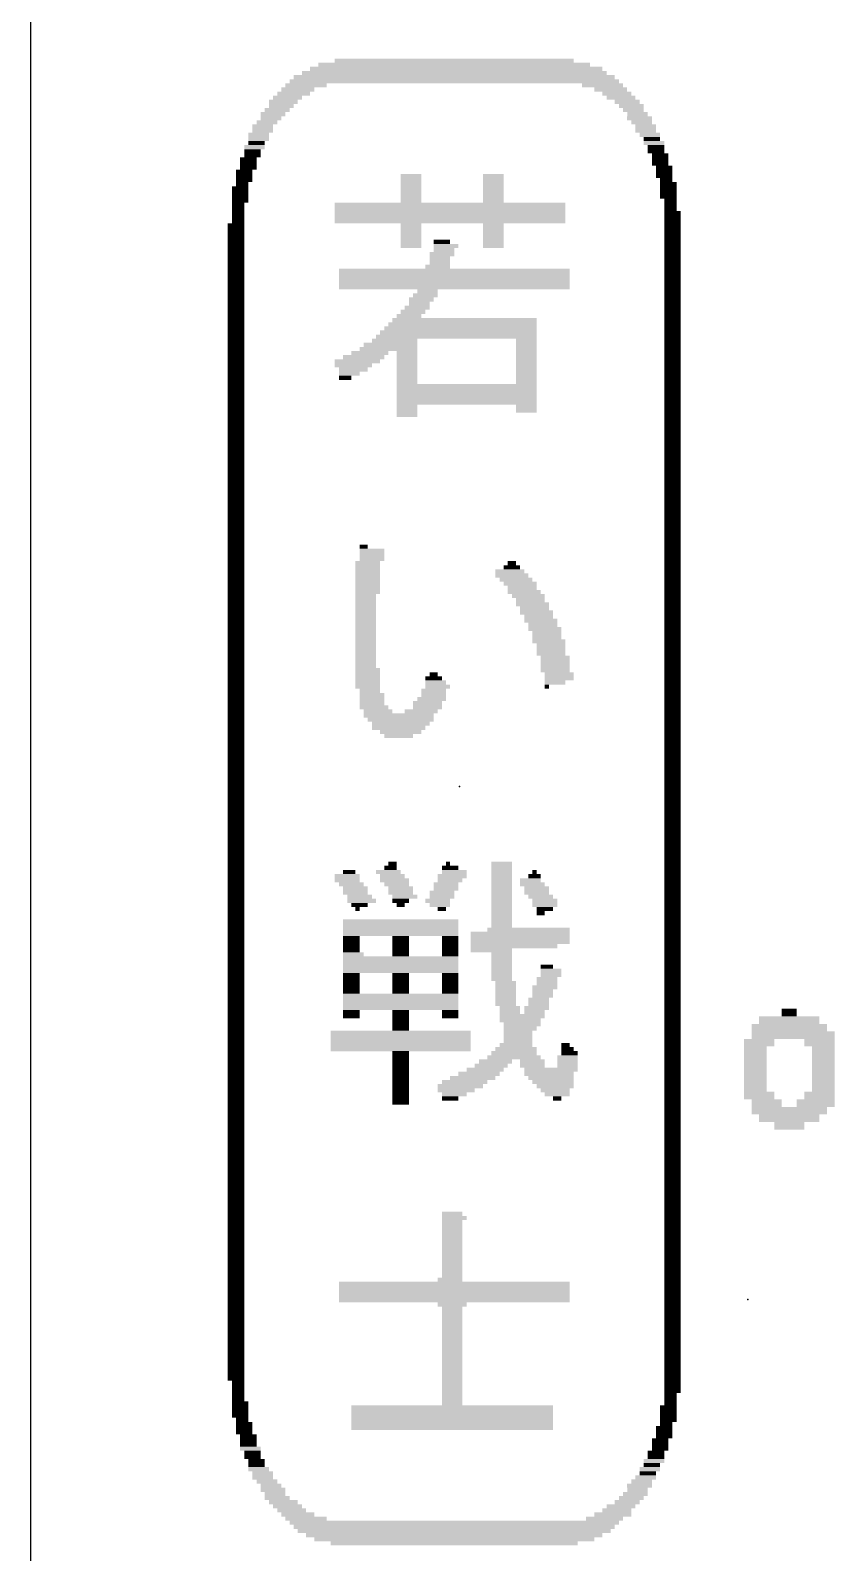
# Model space of a CAD drawing. Extents: x -7.6 to 60.9, y -11.6 to 79.4.
# Drawn here: x 0 to 5.95, y 34.18 to 45.44 of the extents above; entities that cross this region are included whole.
import ezdxf

# ---------------------------------------------------------------- set-up
doc = ezdxf.new("R2010")
doc.units = 0
for name, color, linetype in [('20', 30, 'CONTINUOUS'), ('21', 253, 'CONTINUOUS'), ('23', 7, 'CONTINUOUS')]:
    doc.layers.add(name, color=color, linetype=linetype)

# ---------------------------------------------------------------- blocks, each defined once
blk = doc.blocks.new('RECT')
blk.add_solid([(-0.5, -0.5), (0.5, -0.5), (-0.5, 0.5), (0.5, 0.5)])

msp = doc.modelspace()

# ---------------------------------------------------------------- linework, layer by layer
at = {"layer": '20'}
msp.add_line((0, 54.9746), (0, 0), dxfattribs=at)
at = {"layer": '23'}
for p in [(3.175, 39.8463), (5.31, 36.0513)]:
    msp.add_point(p, dxfattribs=at)

# ---------------------------------------------------------------- block references
at = {"layer": '21'}
for p, xscale, yscale in [((3.1524, 45.1581), 2.1641, 0.0305), ((3.1372, 45.1886), 2.0117, 0.0305), ((3.1372, 45.2191), 1.7678, 0.0305), ((3.1372, 45.0667), 2.4384, 0.0305), ((3.1372, 45.0971), 2.3774, 0.0305), ((3.1372, 45.1276), 2.2555, 0.0305), ((1.9028, 44.9447), 0.2134, 0.0305), ((1.9485, 44.9752), 0.2438, 0.0305), ((1.979, 45.0057), 0.2438, 0.0305), ((2.0399, 45.0362), 0.3048, 0.0305), ((4.2345, 45.0362), 0.3048, 0.0305), ((4.2954, 45.0057), 0.2438, 0.0305), ((4.3412, 44.9752), 0.2134, 0.0305), ((4.3716, 44.9447), 0.2134, 0.0305), ((1.7961, 44.8228), 0.1829, 0.0305), ((1.8266, 44.8533), 0.1829, 0.0305), ((1.857, 44.8838), 0.1829, 0.0305), ((1.8723, 44.9143), 0.2134, 0.0305), ((4.4174, 44.9143), 0.1829, 0.0305), ((4.4478, 44.8838), 0.1829, 0.0305), ((4.4631, 44.8533), 0.1524, 0.0305), ((4.4936, 44.8228), 0.1524, 0.0305), ((1.7199, 44.7314), 0.1524, 0.0305), ((1.7504, 44.7619), 0.1524, 0.0305), ((1.7808, 44.7923), 0.1524, 0.0305), ((4.5088, 44.7923), 0.1829, 0.0305), ((4.524, 44.7619), 0.1524, 0.0305), ((4.5545, 44.7314), 0.1524, 0.0305), ((1.6894, 44.6704), 0.1524, 0.0305), ((1.6894, 44.6399), 0.1524, 0.0305), ((1.6742, 44.6095), 0.1219, 0.0305), ((1.7199, 44.7009), 0.1524, 0.0305), ((4.5545, 44.7009), 0.1524, 0.0305), ((4.585, 44.6704), 0.1524, 0.0305), ((4.6002, 44.6399), 0.1219, 0.0305), ((4.6155, 44.6095), 0.1524, 0.0305), ((1.6132, 44.4875), 0.1219, 0.0305), ((1.6589, 44.579), 0.1524, 0.0305), ((1.6437, 44.5485), 0.1219, 0.0305), ((1.6437, 44.518), 0.1219, 0.0305), ((4.6307, 44.579), 0.1219, 0.0305), ((4.6307, 44.5485), 0.1219, 0.0305), ((4.6612, 44.518), 0.1219, 0.0305), ((4.6612, 44.4875), 0.1219, 0.0305), ((1.5827, 44.3961), 0.1219, 0.0305), ((1.6132, 44.4571), 0.1219, 0.0305), ((1.6132, 44.4266), 0.1219, 0.0305), ((4.6612, 44.4571), 0.1219, 0.0305), ((4.6917, 44.4266), 0.1219, 0.0305), ((4.6917, 44.3961), 0.1219, 0.0305), ((1.5522, 44.2742), 0.1219, 0.0305), ((1.5827, 44.3656), 0.1219, 0.0305), ((1.5827, 44.3351), 0.1219, 0.0305), ((1.5675, 44.3047), 0.0914, 0.0305), ((2.8172, 44.3656), 0.1524, 0.0305), ((2.8172, 44.3351), 0.1524, 0.0305), ((2.8172, 44.3047), 0.1524, 0.0305), ((2.8172, 44.2742), 0.1524, 0.0305), ((3.4268, 44.3656), 0.1524, 0.0305), ((3.4268, 44.3351), 0.1524, 0.0305), ((3.4268, 44.3047), 0.1524, 0.0305), ((3.4268, 44.2742), 0.1524, 0.0305), ((4.6917, 44.3656), 0.1219, 0.0305), ((4.7069, 44.3351), 0.0914, 0.0305), ((4.7222, 44.3047), 0.1219, 0.0305), ((4.7222, 44.2742), 0.1219, 0.0305), ((1.5522, 44.2437), 0.1219, 0.0305), ((1.5522, 44.2132), 0.1219, 0.0305), ((1.5522, 44.1827), 0.1219, 0.0305), ((1.537, 44.1523), 0.0914, 0.0305), ((3.1067, 44.1523), 1.7069, 0.0305), ((2.8172, 44.2437), 0.1524, 0.0305), ((2.8172, 44.2132), 0.1524, 0.0305), ((2.8172, 44.1827), 0.1524, 0.0305), ((3.4268, 44.2437), 0.1524, 0.0305), ((3.4268, 44.2132), 0.1524, 0.0305), ((3.4268, 44.1827), 0.1524, 0.0305), ((4.7222, 44.2437), 0.1219, 0.0305), ((4.7222, 44.2132), 0.1219, 0.0305), ((4.7374, 44.1827), 0.0914, 0.0305), ((4.7374, 44.1523), 0.0914, 0.0305), ((1.537, 44.1218), 0.0914, 0.0305), ((1.537, 44.0913), 0.0914, 0.0305), ((1.537, 44.0608), 0.0914, 0.0305), ((1.537, 44.0303), 0.0914, 0.0305), ((3.1067, 44.1218), 1.7069, 0.0305), ((3.1067, 44.0913), 1.7069, 0.0305), ((3.1067, 44.0608), 1.7069, 0.0305), ((3.1067, 44.0303), 1.7069, 0.0305), ((4.7374, 44.1218), 0.0914, 0.0305), ((4.7526, 44.0913), 0.1219, 0.0305), ((4.7526, 44.0608), 0.1219, 0.0305), ((4.7526, 44.0303), 0.1219, 0.0305), ((1.5218, 43.9999), 0.1219, 0.0305), ((1.5218, 43.9694), 0.1219, 0.0305), ((1.5218, 43.9389), 0.1219, 0.0305), ((2.8172, 43.9999), 0.1524, 0.0305), ((2.8172, 43.9694), 0.1524, 0.0305), ((2.8172, 43.9389), 0.1524, 0.0305), ((3.4268, 43.9999), 0.1524, 0.0305), ((3.4268, 43.9694), 0.1524, 0.0305), ((3.4268, 43.9389), 0.1524, 0.0305), ((4.7526, 43.9999), 0.1219, 0.0305), ((4.7526, 43.9694), 0.1219, 0.0305), ((4.7526, 43.9389), 0.1219, 0.0305), ((1.5218, 43.9084), 0.1219, 0.0305), ((1.5218, 43.8779), 0.1219, 0.0305), ((1.5218, 43.8475), 0.1219, 0.0305), ((1.5218, 43.817), 0.1219, 0.0305), ((2.8172, 43.9084), 0.1524, 0.0305), ((2.8172, 43.8779), 0.1524, 0.0305), ((2.8172, 43.8475), 0.1524, 0.0305), ((3.0458, 43.8779), 0.1219, 0.0305), ((3.0762, 43.8475), 0.1829, 0.0305), ((3.061, 43.817), 0.1524, 0.0305), ((3.4268, 43.9084), 0.1524, 0.0305), ((3.4268, 43.8779), 0.1524, 0.0305), ((3.4268, 43.8475), 0.1524, 0.0305), ((4.7526, 43.9084), 0.1219, 0.0305), ((4.7526, 43.8779), 0.1219, 0.0305), ((4.7526, 43.8475), 0.1219, 0.0305), ((4.7526, 43.817), 0.1219, 0.0305), ((1.5218, 43.7865), 0.1219, 0.0305), ((1.5218, 43.756), 0.1219, 0.0305), ((1.5218, 43.7255), 0.1219, 0.0305), ((1.5218, 43.6951), 0.1219, 0.0305), ((3.0153, 43.6951), 0.1829, 0.0305), ((3.0458, 43.7865), 0.1829, 0.0305), ((3.0305, 43.756), 0.1524, 0.0305), ((3.0305, 43.7255), 0.1524, 0.0305), ((4.7526, 43.7865), 0.1219, 0.0305), ((4.7526, 43.756), 0.1219, 0.0305), ((4.7526, 43.7255), 0.1219, 0.0305), ((4.7526, 43.6951), 0.1219, 0.0305), ((1.5218, 43.6646), 0.1219, 0.0305), ((1.5218, 43.6341), 0.1219, 0.0305), ((1.5218, 43.6036), 0.1219, 0.0305), ((3.1372, 43.6646), 1.7069, 0.0305), ((3.1372, 43.6341), 1.7069, 0.0305), ((3.1372, 43.6036), 1.7069, 0.0305), ((4.7526, 43.6646), 0.1219, 0.0305), ((4.7526, 43.6341), 0.1219, 0.0305), ((4.7526, 43.6036), 0.1219, 0.0305), ((1.5218, 43.5731), 0.1219, 0.0305), ((1.5218, 43.5427), 0.1219, 0.0305), ((1.5218, 43.5122), 0.1219, 0.0305), ((1.5218, 43.4817), 0.1219, 0.0305), ((3.1372, 43.5731), 1.7069, 0.0305), ((3.1372, 43.5427), 1.7069, 0.0305), ((2.9238, 43.4817), 0.1829, 0.0305), ((2.9391, 43.5122), 0.1524, 0.0305), ((4.7526, 43.5731), 0.1219, 0.0305), ((4.7526, 43.5427), 0.1219, 0.0305), ((4.7526, 43.5122), 0.1219, 0.0305), ((4.7526, 43.4817), 0.1219, 0.0305), ((1.5218, 43.4512), 0.1219, 0.0305), ((1.5218, 43.4207), 0.1219, 0.0305), ((1.5218, 43.3903), 0.1219, 0.0305), ((1.5218, 43.3598), 0.1219, 0.0305), ((2.8324, 43.3598), 0.1829, 0.0305), ((2.8629, 43.3903), 0.1829, 0.0305), ((2.8781, 43.4207), 0.1524, 0.0305), ((2.8934, 43.4512), 0.1829, 0.0305), ((4.7526, 43.4512), 0.1219, 0.0305), ((4.7526, 43.4207), 0.1219, 0.0305), ((4.7526, 43.3903), 0.1219, 0.0305), ((4.7526, 43.3598), 0.1219, 0.0305), ((1.5218, 43.3293), 0.1219, 0.0305), ((1.5218, 43.2988), 0.1219, 0.0305), ((1.5218, 43.2683), 0.1219, 0.0305), ((3.1982, 43.2683), 1.0973, 0.0305), ((3.2134, 43.2988), 1.0668, 0.0305), ((2.8019, 43.3293), 0.1829, 0.0305), ((4.7526, 43.3293), 0.1219, 0.0305), ((4.7526, 43.2988), 0.1219, 0.0305), ((4.7526, 43.2683), 0.1219, 0.0305), ((1.5218, 43.2379), 0.1219, 0.0305), ((1.5218, 43.2074), 0.1219, 0.0305), ((1.5218, 43.1769), 0.1219, 0.0305), ((1.5218, 43.1464), 0.1219, 0.0305), ((2.6952, 43.1464), 0.3353, 0.0305), ((3.1524, 43.1769), 1.1887, 0.0305), ((3.1677, 43.2074), 1.1582, 0.0305), ((3.1829, 43.2379), 1.1278, 0.0305), ((3.6706, 43.1464), 0.1524, 0.0305), ((4.7526, 43.2379), 0.1219, 0.0305), ((4.7526, 43.2074), 0.1219, 0.0305), ((4.7526, 43.1769), 0.1219, 0.0305), ((4.7526, 43.1464), 0.1219, 0.0305), ((1.5218, 43.1159), 0.1219, 0.0305), ((1.5218, 43.0855), 0.1219, 0.0305), ((1.5218, 43.055), 0.1219, 0.0305), ((1.5218, 43.0245), 0.1219, 0.0305), ((2.4666, 43.0245), 0.3048, 0.0305), ((2.5124, 43.055), 0.2743, 0.0305), ((2.6495, 43.0855), 0.4267, 0.0305), ((2.6648, 43.1159), 0.3962, 0.0305), ((2.7867, 43.055), 0.1524, 0.0305), ((2.7867, 43.0245), 0.1524, 0.0305), ((3.6706, 43.1159), 0.1524, 0.0305), ((3.6706, 43.0855), 0.1524, 0.0305), ((3.6706, 43.055), 0.1524, 0.0305), ((3.6706, 43.0245), 0.1524, 0.0305), ((4.7526, 43.1159), 0.1219, 0.0305), ((4.7526, 43.0855), 0.1219, 0.0305), ((4.7526, 43.055), 0.1219, 0.0305), ((4.7526, 43.0245), 0.1219, 0.0305), ((1.5218, 42.994), 0.1219, 0.0305), ((1.5218, 42.9635), 0.1219, 0.0305), ((1.5218, 42.9331), 0.1219, 0.0305), ((1.5218, 42.9026), 0.1219, 0.0305), ((2.4209, 42.994), 0.3353, 0.0305), ((2.3904, 42.9635), 0.2743, 0.0305), ((2.3904, 42.9331), 0.2134, 0.0305), ((2.36, 42.9026), 0.1524, 0.0305), ((2.7867, 42.994), 0.1524, 0.0305), ((2.7867, 42.9635), 0.1524, 0.0305), ((2.7867, 42.9331), 0.1524, 0.0305), ((2.7867, 42.9026), 0.1524, 0.0305), ((3.6706, 42.994), 0.1524, 0.0305), ((3.6706, 42.9635), 0.1524, 0.0305), ((3.6706, 42.9331), 0.1524, 0.0305), ((3.6706, 42.9026), 0.1524, 0.0305), ((4.7526, 42.994), 0.1219, 0.0305), ((4.7526, 42.9635), 0.1219, 0.0305), ((4.7526, 42.9331), 0.1219, 0.0305), ((4.7526, 42.9026), 0.1219, 0.0305), ((1.5218, 42.8721), 0.1219, 0.0305), ((1.5218, 42.8416), 0.1219, 0.0305), ((1.5218, 42.8111), 0.1219, 0.0305), ((2.3295, 42.8721), 0.0914, 0.0305), ((2.7867, 42.8721), 0.1524, 0.0305), ((2.7867, 42.8416), 0.1524, 0.0305), ((3.2286, 42.8111), 1.0363, 0.0305), ((3.6706, 42.8721), 0.1524, 0.0305), ((3.6706, 42.8416), 0.1524, 0.0305), ((4.7526, 42.8721), 0.1219, 0.0305), ((4.7526, 42.8416), 0.1219, 0.0305), ((4.7526, 42.8111), 0.1219, 0.0305), ((1.5218, 42.7807), 0.1219, 0.0305), ((1.5218, 42.7502), 0.1219, 0.0305), ((1.5218, 42.7197), 0.1219, 0.0305), ((1.5218, 42.6892), 0.1219, 0.0305), ((3.2286, 42.7807), 1.0363, 0.0305), ((3.2286, 42.7502), 1.0363, 0.0305), ((3.2286, 42.7197), 1.0363, 0.0305), ((3.2286, 42.6892), 1.0363, 0.0305), ((4.7526, 42.7807), 0.1219, 0.0305), ((4.7526, 42.7502), 0.1219, 0.0305), ((4.7526, 42.7197), 0.1219, 0.0305), ((4.7526, 42.6892), 0.1219, 0.0305), ((1.5218, 42.6587), 0.1219, 0.0305), ((1.5218, 42.6283), 0.1219, 0.0305), ((1.5218, 42.5978), 0.1219, 0.0305), ((1.5218, 42.5673), 0.1219, 0.0305), ((2.7867, 42.6587), 0.1524, 0.0305), ((2.7867, 42.6283), 0.1524, 0.0305), ((2.7867, 42.5978), 0.1524, 0.0305), ((3.6706, 42.6587), 0.1524, 0.0305), ((3.6706, 42.6283), 0.1524, 0.0305), ((4.7526, 42.6587), 0.1219, 0.0305), ((4.7526, 42.6283), 0.1219, 0.0305), ((4.7526, 42.5978), 0.1219, 0.0305), ((4.7526, 42.5673), 0.1219, 0.0305), ((1.5218, 42.5368), 0.1219, 0.0305), ((1.5218, 42.5063), 0.1219, 0.0305), ((1.5218, 42.4759), 0.1219, 0.0305), ((4.7526, 42.5368), 0.1219, 0.0305), ((4.7526, 42.5063), 0.1219, 0.0305), ((4.7526, 42.4759), 0.1219, 0.0305), ((1.5218, 42.4454), 0.1219, 0.0305), ((1.5218, 42.4149), 0.1219, 0.0305), ((1.5218, 42.3844), 0.1219, 0.0305), ((1.5218, 42.3539), 0.1219, 0.0305), ((4.7526, 42.4454), 0.1219, 0.0305), ((4.7526, 42.4149), 0.1219, 0.0305), ((4.7526, 42.3844), 0.1219, 0.0305), ((4.7526, 42.3539), 0.1219, 0.0305), ((1.5218, 42.3235), 0.1219, 0.0305), ((1.5218, 42.293), 0.1219, 0.0305), ((1.5218, 42.2625), 0.1219, 0.0305), ((1.5218, 42.232), 0.1219, 0.0305), ((4.7526, 42.3235), 0.1219, 0.0305), ((4.7526, 42.293), 0.1219, 0.0305), ((4.7526, 42.2625), 0.1219, 0.0305), ((4.7526, 42.232), 0.1219, 0.0305), ((1.5218, 42.2015), 0.1219, 0.0305), ((1.5218, 42.1711), 0.1219, 0.0305), ((1.5218, 42.1406), 0.1219, 0.0305), ((4.7526, 42.2015), 0.1219, 0.0305), ((4.7526, 42.1711), 0.1219, 0.0305), ((4.7526, 42.1406), 0.1219, 0.0305), ((1.5218, 42.1101), 0.1219, 0.0305), ((1.5218, 42.0796), 0.1219, 0.0305), ((1.5218, 42.0491), 0.1219, 0.0305), ((1.5218, 42.0187), 0.1219, 0.0305), ((4.7526, 42.1101), 0.1219, 0.0305), ((4.7526, 42.0796), 0.1219, 0.0305), ((4.7526, 42.0491), 0.1219, 0.0305), ((4.7526, 42.0187), 0.1219, 0.0305), ((1.5218, 41.9882), 0.1219, 0.0305), ((1.5218, 41.9577), 0.1219, 0.0305), ((1.5218, 41.9272), 0.1219, 0.0305), ((1.5218, 41.8967), 0.1219, 0.0305), ((4.7526, 41.9882), 0.1219, 0.0305), ((4.7526, 41.9577), 0.1219, 0.0305), ((4.7526, 41.9272), 0.1219, 0.0305), ((4.7526, 41.8967), 0.1219, 0.0305), ((1.5218, 41.8663), 0.1219, 0.0305), ((1.5218, 41.8358), 0.1219, 0.0305), ((1.5218, 41.8053), 0.1219, 0.0305), ((4.7526, 41.8663), 0.1219, 0.0305), ((4.7526, 41.8358), 0.1219, 0.0305), ((4.7526, 41.8053), 0.1219, 0.0305), ((1.5218, 41.7748), 0.1219, 0.0305), ((1.5218, 41.7443), 0.1219, 0.0305), ((1.5218, 41.7139), 0.1219, 0.0305), ((1.5218, 41.6834), 0.1219, 0.0305), ((4.7526, 41.7748), 0.1219, 0.0305), ((4.7526, 41.7443), 0.1219, 0.0305), ((4.7526, 41.7139), 0.1219, 0.0305), ((4.7526, 41.6834), 0.1219, 0.0305), ((1.5218, 41.6529), 0.1219, 0.0305), ((1.5218, 41.6224), 0.1219, 0.0305), ((1.5218, 41.5919), 0.1219, 0.0305), ((1.5218, 41.5615), 0.1219, 0.0305), ((2.4666, 41.6224), 0.061, 0.0305), ((2.5276, 41.5919), 0.1829, 0.0305), ((2.5276, 41.5615), 0.1829, 0.0305), ((4.7526, 41.6529), 0.1219, 0.0305), ((4.7526, 41.6224), 0.1219, 0.0305), ((4.7526, 41.5919), 0.1219, 0.0305), ((4.7526, 41.5615), 0.1219, 0.0305), ((1.5218, 41.531), 0.1219, 0.0305), ((1.5218, 41.5005), 0.1219, 0.0305), ((1.5218, 41.47), 0.1219, 0.0305), ((1.5218, 41.4395), 0.1219, 0.0305), ((2.4971, 41.5005), 0.1829, 0.0305), ((2.4971, 41.47), 0.1829, 0.0305), ((2.4971, 41.4395), 0.1829, 0.0305), ((2.5276, 41.531), 0.1829, 0.0305), ((3.5487, 41.4395), 0.2134, 0.0305), ((3.5639, 41.47), 0.1219, 0.0305), ((3.5639, 41.5005), 0.061, 0.0305), ((4.7526, 41.531), 0.1219, 0.0305), ((4.7526, 41.5005), 0.1219, 0.0305), ((4.7526, 41.47), 0.1219, 0.0305), ((4.7526, 41.4395), 0.1219, 0.0305), ((1.5218, 41.4091), 0.1219, 0.0305), ((1.5218, 41.3786), 0.1219, 0.0305), ((1.5218, 41.3481), 0.1219, 0.0305), ((2.4971, 41.4091), 0.1829, 0.0305), ((2.4971, 41.3786), 0.1829, 0.0305), ((2.4971, 41.3481), 0.1829, 0.0305), ((3.5639, 41.4091), 0.2438, 0.0305), ((3.5944, 41.3786), 0.2438, 0.0305), ((3.6249, 41.3481), 0.2438, 0.0305), ((4.7526, 41.4091), 0.1219, 0.0305), ((4.7526, 41.3786), 0.1219, 0.0305), ((4.7526, 41.3481), 0.1219, 0.0305), ((1.5218, 41.3176), 0.1219, 0.0305), ((1.5218, 41.2871), 0.1219, 0.0305), ((1.5218, 41.2567), 0.1219, 0.0305), ((1.5218, 41.2262), 0.1219, 0.0305), ((2.4971, 41.3176), 0.1829, 0.0305), ((2.4971, 41.2871), 0.1829, 0.0305), ((2.4819, 41.2567), 0.1524, 0.0305), ((2.4819, 41.2262), 0.1524, 0.0305), ((3.6401, 41.3176), 0.2134, 0.0305), ((3.6554, 41.2871), 0.2438, 0.0305), ((3.6858, 41.2567), 0.2438, 0.0305), ((3.7011, 41.2262), 0.2134, 0.0305), ((4.7526, 41.3176), 0.1219, 0.0305), ((4.7526, 41.2871), 0.1219, 0.0305), ((4.7526, 41.2567), 0.1219, 0.0305), ((4.7526, 41.2262), 0.1219, 0.0305), ((1.5218, 41.1957), 0.1219, 0.0305), ((1.5218, 41.1652), 0.1219, 0.0305), ((1.5218, 41.1347), 0.1219, 0.0305), ((1.5218, 41.1043), 0.1219, 0.0305), ((2.4819, 41.1957), 0.1524, 0.0305), ((2.4819, 41.1652), 0.1524, 0.0305), ((2.4819, 41.1347), 0.1524, 0.0305), ((2.4819, 41.1043), 0.1524, 0.0305), ((3.7163, 41.1957), 0.2438, 0.0305), ((3.7316, 41.1652), 0.2134, 0.0305), ((3.7468, 41.1347), 0.2438, 0.0305), ((3.762, 41.1043), 0.2134, 0.0305), ((4.7526, 41.1957), 0.1219, 0.0305), ((4.7526, 41.1652), 0.1219, 0.0305), ((4.7526, 41.1347), 0.1219, 0.0305), ((4.7526, 41.1043), 0.1219, 0.0305), ((1.5218, 41.0738), 0.1219, 0.0305), ((1.5218, 41.0433), 0.1219, 0.0305), ((1.5218, 41.0128), 0.1219, 0.0305), ((2.4819, 41.0738), 0.1524, 0.0305), ((2.4819, 41.0433), 0.1524, 0.0305), ((2.4819, 41.0128), 0.1524, 0.0305), ((3.7773, 41.0738), 0.2438, 0.0305), ((3.7925, 41.0433), 0.2134, 0.0305), ((3.8078, 41.0128), 0.2438, 0.0305), ((4.7526, 41.0738), 0.1219, 0.0305), ((4.7526, 41.0433), 0.1219, 0.0305), ((4.7526, 41.0128), 0.1219, 0.0305), ((1.5218, 40.9823), 0.1219, 0.0305), ((1.5218, 40.9519), 0.1219, 0.0305), ((1.5218, 40.9214), 0.1219, 0.0305), ((1.5218, 40.8909), 0.1219, 0.0305), ((2.4819, 40.9823), 0.1524, 0.0305), ((2.4819, 40.9519), 0.1524, 0.0305), ((2.4819, 40.9214), 0.1524, 0.0305), ((2.4819, 40.8909), 0.1524, 0.0305), ((3.823, 40.9823), 0.2134, 0.0305), ((3.823, 40.9519), 0.2134, 0.0305), ((3.8382, 40.9214), 0.2438, 0.0305), ((3.8535, 40.8909), 0.2134, 0.0305), ((4.7526, 40.9823), 0.1219, 0.0305), ((4.7526, 40.9519), 0.1219, 0.0305), ((4.7526, 40.9214), 0.1219, 0.0305), ((4.7526, 40.8909), 0.1219, 0.0305), ((1.5218, 40.8604), 0.1219, 0.0305), ((1.5218, 40.8299), 0.1219, 0.0305), ((1.5218, 40.7995), 0.1219, 0.0305), ((1.5218, 40.769), 0.1219, 0.0305), ((2.4819, 40.8604), 0.1524, 0.0305), ((2.4819, 40.8299), 0.1524, 0.0305), ((2.4819, 40.7995), 0.1524, 0.0305), ((2.4819, 40.769), 0.1524, 0.0305), ((3.8535, 40.8604), 0.2134, 0.0305), ((3.8535, 40.8299), 0.2134, 0.0305), ((3.884, 40.7995), 0.2134, 0.0305), ((3.884, 40.769), 0.2134, 0.0305), ((4.7526, 40.8604), 0.1219, 0.0305), ((4.7526, 40.8299), 0.1219, 0.0305), ((4.7526, 40.7995), 0.1219, 0.0305), ((4.7526, 40.769), 0.1219, 0.0305), ((1.5218, 40.7385), 0.1219, 0.0305), ((1.5218, 40.708), 0.1219, 0.0305), ((1.5218, 40.6775), 0.1219, 0.0305), ((2.4819, 40.7385), 0.1524, 0.0305), ((2.4971, 40.708), 0.1829, 0.0305), ((2.4971, 40.6775), 0.1829, 0.0305), ((2.9848, 40.6775), 0.061, 0.0305), ((3.884, 40.7385), 0.2134, 0.0305), ((3.884, 40.708), 0.2134, 0.0305), ((3.9144, 40.6775), 0.2134, 0.0305), ((4.7526, 40.7385), 0.1219, 0.0305), ((4.7526, 40.708), 0.1219, 0.0305), ((4.7526, 40.6775), 0.1219, 0.0305), ((1.5218, 40.6471), 0.1219, 0.0305), ((1.5218, 40.6166), 0.1219, 0.0305), ((1.5218, 40.5861), 0.1219, 0.0305), ((1.5218, 40.5556), 0.1219, 0.0305), ((2.4971, 40.6471), 0.1829, 0.0305), ((2.4971, 40.6166), 0.1829, 0.0305), ((2.4971, 40.5861), 0.1829, 0.0305), ((2.5124, 40.5556), 0.1524, 0.0305), ((2.9848, 40.5556), 0.1829, 0.0305), ((2.9848, 40.6471), 0.1219, 0.0305), ((3, 40.6166), 0.1524, 0.0305), ((3.0153, 40.5861), 0.1829, 0.0305), ((3.9144, 40.6471), 0.2134, 0.0305), ((3.823, 40.5861), 0.0305, 0.0305), ((3.884, 40.6166), 0.1524, 0.0305), ((4.7526, 40.6471), 0.1219, 0.0305), ((4.7526, 40.6166), 0.1219, 0.0305), ((4.7526, 40.5861), 0.1219, 0.0305), ((4.7526, 40.5556), 0.1219, 0.0305), ((1.5218, 40.5251), 0.1219, 0.0305), ((1.5218, 40.4947), 0.1219, 0.0305), ((1.5218, 40.4642), 0.1219, 0.0305), ((1.5218, 40.4337), 0.1219, 0.0305), ((2.5428, 40.4337), 0.2134, 0.0305), ((2.5276, 40.5251), 0.1829, 0.0305), ((2.5276, 40.4947), 0.1829, 0.0305), ((2.5276, 40.4642), 0.1829, 0.0305), ((2.9391, 40.4642), 0.2134, 0.0305), ((2.9391, 40.4337), 0.2134, 0.0305), ((2.9696, 40.4947), 0.2134, 0.0305), ((2.9848, 40.5251), 0.1829, 0.0305), ((4.7526, 40.5251), 0.1219, 0.0305), ((4.7526, 40.4947), 0.1219, 0.0305), ((4.7526, 40.4642), 0.1219, 0.0305), ((4.7526, 40.4337), 0.1219, 0.0305), ((1.5218, 40.4032), 0.1219, 0.0305), ((1.5218, 40.3727), 0.1219, 0.0305), ((1.5218, 40.3422), 0.1219, 0.0305), ((1.5218, 40.3118), 0.1219, 0.0305), ((2.5733, 40.4032), 0.2134, 0.0305), ((2.7257, 40.3727), 0.5182, 0.0305), ((2.741, 40.3422), 0.4877, 0.0305), ((2.741, 40.3118), 0.4267, 0.0305), ((2.8934, 40.4032), 0.2438, 0.0305), ((4.7526, 40.4032), 0.1219, 0.0305), ((4.7526, 40.3727), 0.1219, 0.0305), ((4.7526, 40.3422), 0.1219, 0.0305), ((4.7526, 40.3118), 0.1219, 0.0305), ((1.5218, 40.2813), 0.1219, 0.0305), ((1.5218, 40.2508), 0.1219, 0.0305), ((1.5218, 40.2203), 0.1219, 0.0305), ((2.7257, 40.2813), 0.3962, 0.0305), ((2.741, 40.2508), 0.3048, 0.0305), ((2.7257, 40.2203), 0.2134, 0.0305), ((4.7526, 40.2813), 0.1219, 0.0305), ((4.7526, 40.2508), 0.1219, 0.0305), ((4.7526, 40.2203), 0.1219, 0.0305), ((1.5218, 40.1898), 0.1219, 0.0305), ((1.5218, 40.1594), 0.1219, 0.0305), ((1.5218, 40.1289), 0.1219, 0.0305), ((1.5218, 40.0984), 0.1219, 0.0305), ((4.7526, 40.1898), 0.1219, 0.0305), ((4.7526, 40.1594), 0.1219, 0.0305), ((4.7526, 40.1289), 0.1219, 0.0305), ((4.7526, 40.0984), 0.1219, 0.0305), ((1.5218, 40.0679), 0.1219, 0.0305), ((1.5218, 40.0374), 0.1219, 0.0305), ((1.5218, 40.007), 0.1219, 0.0305), ((1.5218, 39.9765), 0.1219, 0.0305), ((4.7526, 40.0679), 0.1219, 0.0305), ((4.7526, 40.0374), 0.1219, 0.0305), ((4.7526, 40.007), 0.1219, 0.0305), ((4.7526, 39.9765), 0.1219, 0.0305), ((1.5218, 39.946), 0.1219, 0.0305), ((1.5218, 39.9155), 0.1219, 0.0305), ((1.5218, 39.885), 0.1219, 0.0305), ((4.7526, 39.946), 0.1219, 0.0305), ((4.7526, 39.9155), 0.1219, 0.0305), ((4.7526, 39.885), 0.1219, 0.0305), ((1.5218, 39.8546), 0.1219, 0.0305), ((1.5218, 39.8241), 0.1219, 0.0305), ((1.5218, 39.7936), 0.1219, 0.0305), ((1.5218, 39.7631), 0.1219, 0.0305), ((4.7526, 39.8546), 0.1219, 0.0305), ((4.7526, 39.8241), 0.1219, 0.0305), ((4.7526, 39.7936), 0.1219, 0.0305), ((4.7526, 39.7631), 0.1219, 0.0305), ((1.5218, 39.7326), 0.1219, 0.0305), ((1.5218, 39.7022), 0.1219, 0.0305), ((1.5218, 39.6717), 0.1219, 0.0305), ((1.5218, 39.6412), 0.1219, 0.0305), ((4.7526, 39.7326), 0.1219, 0.0305), ((4.7526, 39.7022), 0.1219, 0.0305), ((4.7526, 39.6717), 0.1219, 0.0305), ((4.7526, 39.6412), 0.1219, 0.0305), ((1.5218, 39.6107), 0.1219, 0.0305), ((1.5218, 39.5802), 0.1219, 0.0305), ((1.5218, 39.5498), 0.1219, 0.0305), ((4.7526, 39.6107), 0.1219, 0.0305), ((4.7526, 39.5802), 0.1219, 0.0305), ((4.7526, 39.5498), 0.1219, 0.0305), ((1.5218, 39.5193), 0.1219, 0.0305), ((1.5218, 39.4888), 0.1219, 0.0305), ((1.5218, 39.4583), 0.1219, 0.0305), ((1.5218, 39.4278), 0.1219, 0.0305), ((4.7526, 39.5193), 0.1219, 0.0305), ((4.7526, 39.4888), 0.1219, 0.0305), ((4.7526, 39.4583), 0.1219, 0.0305), ((4.7526, 39.4278), 0.1219, 0.0305), ((1.5218, 39.3974), 0.1219, 0.0305), ((1.5218, 39.3669), 0.1219, 0.0305), ((1.5218, 39.3364), 0.1219, 0.0305), ((1.5218, 39.3059), 0.1219, 0.0305), ((4.7526, 39.3974), 0.1219, 0.0305), ((4.7526, 39.3669), 0.1219, 0.0305), ((4.7526, 39.3364), 0.1219, 0.0305), ((4.7526, 39.3059), 0.1219, 0.0305), ((1.5218, 39.2754), 0.1219, 0.0305), ((1.5218, 39.245), 0.1219, 0.0305), ((1.5218, 39.2145), 0.1219, 0.0305), ((2.36, 39.2145), 0.0914, 0.0305), ((2.6495, 39.2145), 0.1829, 0.0305), ((2.6648, 39.245), 0.0914, 0.0305), ((2.68, 39.2754), 0.061, 0.0305), ((3.1067, 39.245), 0.1219, 0.0305), ((3.1372, 39.2145), 0.1829, 0.0305), ((3.0915, 39.2754), 0.0305, 0.0305), ((3.4877, 39.2754), 0.1524, 0.0305), ((3.4877, 39.245), 0.1524, 0.0305), ((3.4877, 39.2145), 0.1524, 0.0305), ((3.7316, 39.2145), 0.0305, 0.0305), ((4.7526, 39.2754), 0.1219, 0.0305), ((4.7526, 39.245), 0.1219, 0.0305), ((4.7526, 39.2145), 0.1219, 0.0305), ((1.5218, 39.184), 0.1219, 0.0305), ((1.5218, 39.1535), 0.1219, 0.0305), ((1.5218, 39.123), 0.1219, 0.0305), ((1.5218, 39.0926), 0.1219, 0.0305), ((2.3447, 39.184), 0.1829, 0.0305), ((2.3447, 39.1535), 0.1829, 0.0305), ((2.3752, 39.123), 0.1829, 0.0305), ((2.4057, 39.0926), 0.1829, 0.0305), ((2.6952, 39.1535), 0.2134, 0.0305), ((2.68, 39.184), 0.1829, 0.0305), ((2.7105, 39.123), 0.1829, 0.0305), ((2.741, 39.0926), 0.1829, 0.0305), ((3.0762, 39.123), 0.1829, 0.0305), ((3.0762, 39.0926), 0.1829, 0.0305), ((3.1067, 39.1535), 0.1829, 0.0305), ((3.122, 39.184), 0.2134, 0.0305), ((3.4877, 39.184), 0.1524, 0.0305), ((3.4877, 39.1535), 0.1524, 0.0305), ((3.4877, 39.123), 0.1524, 0.0305), ((3.4877, 39.0926), 0.1524, 0.0305), ((3.7163, 39.123), 0.1829, 0.0305), ((3.7011, 39.1535), 0.1524, 0.0305), ((3.7468, 39.0926), 0.1829, 0.0305), ((3.7316, 39.184), 0.0914, 0.0305), ((4.7526, 39.184), 0.1219, 0.0305), ((4.7526, 39.1535), 0.1219, 0.0305), ((4.7526, 39.123), 0.1219, 0.0305), ((4.7526, 39.0926), 0.1219, 0.0305), ((1.5218, 39.0621), 0.1219, 0.0305), ((1.5218, 39.0316), 0.1219, 0.0305), ((1.5218, 39.0011), 0.1219, 0.0305), ((1.5218, 38.9706), 0.1219, 0.0305), ((2.4057, 39.0621), 0.1829, 0.0305), ((2.4362, 39.0316), 0.1829, 0.0305), ((2.4514, 39.0011), 0.2134, 0.0305), ((2.4362, 38.9706), 0.1219, 0.0305), ((2.741, 39.0621), 0.1829, 0.0305), ((2.7714, 39.0316), 0.1829, 0.0305), ((2.741, 39.0011), 0.1219, 0.0305), ((2.741, 38.9706), 0.061, 0.0305), ((3.0153, 39.0011), 0.1829, 0.0305), ((3.0458, 39.0621), 0.1829, 0.0305), ((3.0458, 39.0316), 0.1829, 0.0305), ((3.0305, 38.9706), 0.1524, 0.0305), ((3.4877, 39.0621), 0.1524, 0.0305), ((3.4877, 39.0316), 0.1524, 0.0305), ((3.4877, 39.0011), 0.1524, 0.0305), ((3.4877, 38.9706), 0.1524, 0.0305), ((3.7468, 39.0621), 0.1829, 0.0305), ((3.7773, 39.0316), 0.1829, 0.0305), ((3.8078, 39.0011), 0.1829, 0.0305), ((3.8078, 38.9706), 0.1829, 0.0305), ((4.7526, 39.0621), 0.1219, 0.0305), ((4.7526, 39.0316), 0.1219, 0.0305), ((4.7526, 39.0011), 0.1219, 0.0305), ((4.7526, 38.9706), 0.1219, 0.0305), ((1.5218, 38.9402), 0.1219, 0.0305), ((1.5218, 38.9097), 0.1219, 0.0305), ((1.5218, 38.8792), 0.1219, 0.0305), ((1.5218, 38.8487), 0.1219, 0.0305), ((2.741, 38.8487), 0.8534, 0.0305), ((2.4209, 38.9402), 0.0305, 0.0305), ((3.0458, 38.9402), 0.061, 0.0305), ((3.4877, 38.9402), 0.1524, 0.0305), ((3.4877, 38.9097), 0.1524, 0.0305), ((3.4877, 38.8792), 0.1524, 0.0305), ((3.4877, 38.8487), 0.1524, 0.0305), ((3.8078, 38.9402), 0.1219, 0.0305), ((3.7773, 38.9097), 0.061, 0.0305), ((4.7526, 38.9402), 0.1219, 0.0305), ((4.7526, 38.9097), 0.1219, 0.0305), ((4.7526, 38.8792), 0.1219, 0.0305), ((4.7526, 38.8487), 0.1219, 0.0305), ((1.5218, 38.8182), 0.1219, 0.0305), ((1.5218, 38.7878), 0.1219, 0.0305), ((1.5218, 38.7573), 0.1219, 0.0305), ((2.741, 38.8182), 0.8534, 0.0305), ((2.741, 38.7878), 0.8534, 0.0305), ((2.741, 38.7573), 0.8534, 0.0305), ((3.6249, 38.7573), 0.7315, 0.0305), ((3.6858, 38.7878), 0.6096, 0.0305), ((3.4877, 38.8182), 0.1524, 0.0305), ((4.7526, 38.8182), 0.1219, 0.0305), ((4.7526, 38.7878), 0.1219, 0.0305), ((4.7526, 38.7573), 0.1219, 0.0305), ((1.5218, 38.7268), 0.1219, 0.0305), ((1.5218, 38.6963), 0.1219, 0.0305), ((1.5218, 38.6658), 0.1219, 0.0305), ((1.5218, 38.6354), 0.1219, 0.0305), ((2.3752, 38.7268), 0.1219, 0.0305), ((2.3752, 38.6963), 0.1219, 0.0305), ((2.3752, 38.6658), 0.1219, 0.0305), ((2.3752, 38.6354), 0.1219, 0.0305), ((2.741, 38.7268), 0.1219, 0.0305), ((2.741, 38.6963), 0.1219, 0.0305), ((2.741, 38.6658), 0.1219, 0.0305), ((2.741, 38.6354), 0.1219, 0.0305), ((3.1067, 38.7268), 0.1219, 0.0305), ((3.1067, 38.6963), 0.1219, 0.0305), ((3.1067, 38.6658), 0.1219, 0.0305), ((3.1067, 38.6354), 0.1219, 0.0305), ((3.6249, 38.7268), 0.7315, 0.0305), ((3.6249, 38.6963), 0.7315, 0.0305), ((3.5792, 38.6658), 0.6401, 0.0305), ((3.4115, 38.6354), 0.3048, 0.0305), ((4.7526, 38.7268), 0.1219, 0.0305), ((4.7526, 38.6963), 0.1219, 0.0305), ((4.7526, 38.6658), 0.1219, 0.0305), ((4.7526, 38.6354), 0.1219, 0.0305), ((1.5218, 38.6049), 0.1219, 0.0305), ((1.5218, 38.5744), 0.1219, 0.0305), ((1.5218, 38.5439), 0.1219, 0.0305), ((1.5218, 38.5134), 0.1219, 0.0305), ((2.3904, 38.6049), 0.1524, 0.0305), ((2.741, 38.5744), 0.8534, 0.0305), ((2.741, 38.5439), 0.8534, 0.0305), ((2.741, 38.5134), 0.8534, 0.0305), ((2.741, 38.6049), 0.1219, 0.0305), ((3.1067, 38.6049), 0.1219, 0.0305), ((3.4877, 38.6049), 0.1524, 0.0305), ((3.4877, 38.5744), 0.1524, 0.0305), ((3.4877, 38.5439), 0.1524, 0.0305), ((3.4877, 38.5134), 0.1524, 0.0305), ((3.823, 38.5134), 0.0914, 0.0305), ((4.7526, 38.6049), 0.1219, 0.0305), ((4.7526, 38.5744), 0.1219, 0.0305), ((4.7526, 38.5439), 0.1219, 0.0305), ((4.7526, 38.5134), 0.1219, 0.0305), ((1.5218, 38.483), 0.1219, 0.0305), ((1.5218, 38.4525), 0.1219, 0.0305), ((1.5218, 38.422), 0.1219, 0.0305), ((2.3752, 38.4525), 0.1219, 0.0305), ((2.3752, 38.422), 0.1219, 0.0305), ((2.741, 38.483), 0.8534, 0.0305), ((2.741, 38.4525), 0.1219, 0.0305), ((2.741, 38.422), 0.1219, 0.0305), ((3.1067, 38.4525), 0.1219, 0.0305), ((3.1067, 38.422), 0.1219, 0.0305), ((3.4877, 38.483), 0.1524, 0.0305), ((3.4877, 38.4525), 0.1524, 0.0305), ((3.4877, 38.422), 0.1524, 0.0305), ((3.823, 38.422), 0.1524, 0.0305), ((3.8535, 38.483), 0.1524, 0.0305), ((3.8535, 38.4525), 0.1524, 0.0305), ((4.7526, 38.483), 0.1219, 0.0305), ((4.7526, 38.4525), 0.1219, 0.0305), ((4.7526, 38.422), 0.1219, 0.0305), ((1.5218, 38.3915), 0.1219, 0.0305), ((1.5218, 38.361), 0.1219, 0.0305), ((1.5218, 38.3306), 0.1219, 0.0305), ((1.5218, 38.3001), 0.1219, 0.0305), ((2.3752, 38.3915), 0.1219, 0.0305), ((2.3752, 38.361), 0.1219, 0.0305), ((2.3752, 38.3306), 0.1219, 0.0305), ((2.741, 38.3001), 0.8534, 0.0305), ((2.741, 38.3915), 0.1219, 0.0305), ((2.741, 38.361), 0.1219, 0.0305), ((2.741, 38.3306), 0.1219, 0.0305), ((3.1067, 38.3915), 0.1219, 0.0305), ((3.1067, 38.361), 0.1219, 0.0305), ((3.1067, 38.3306), 0.1219, 0.0305), ((3.5182, 38.3915), 0.1524, 0.0305), ((3.5182, 38.361), 0.1524, 0.0305), ((3.5182, 38.3306), 0.1524, 0.0305), ((3.5182, 38.3001), 0.1524, 0.0305), ((3.8078, 38.361), 0.1829, 0.0305), ((3.7925, 38.3306), 0.1524, 0.0305), ((3.7925, 38.3001), 0.1524, 0.0305), ((3.823, 38.3915), 0.1524, 0.0305), ((4.7526, 38.3915), 0.1219, 0.0305), ((4.7526, 38.361), 0.1219, 0.0305), ((4.7526, 38.3306), 0.1219, 0.0305), ((4.7526, 38.3001), 0.1219, 0.0305), ((1.5218, 38.2696), 0.1219, 0.0305), ((1.5218, 38.2391), 0.1219, 0.0305), ((1.5218, 38.2086), 0.1219, 0.0305), ((1.5218, 38.1782), 0.1219, 0.0305), ((2.3752, 38.1782), 0.1219, 0.0305), ((2.741, 38.2696), 0.8534, 0.0305), ((2.741, 38.2391), 0.8534, 0.0305), ((2.741, 38.2086), 0.8534, 0.0305), ((2.741, 38.1782), 0.1219, 0.0305), ((3.1067, 38.1782), 0.1219, 0.0305), ((3.5182, 38.2696), 0.1524, 0.0305), ((3.5182, 38.2391), 0.1524, 0.0305), ((3.5487, 38.2086), 0.1524, 0.0305), ((3.5487, 38.1782), 0.1524, 0.0305), ((3.7468, 38.2086), 0.1829, 0.0305), ((3.7316, 38.1782), 0.1524, 0.0305), ((3.762, 38.2696), 0.1524, 0.0305), ((3.762, 38.2391), 0.1524, 0.0305), ((4.7526, 38.2696), 0.1219, 0.0305), ((4.7526, 38.2391), 0.1219, 0.0305), ((4.7526, 38.2086), 0.1219, 0.0305), ((4.7526, 38.1782), 0.1219, 0.0305), ((5.6173, 38.1747), 0.1118, 0.0559), ((1.5218, 38.1477), 0.1219, 0.0305), ((1.5218, 38.1172), 0.1219, 0.0305), ((1.5218, 38.0867), 0.1219, 0.0305), ((2.3752, 38.1477), 0.1219, 0.0305), ((2.741, 38.1477), 0.1219, 0.0305), ((2.741, 38.1172), 0.1219, 0.0305), ((2.741, 38.0867), 0.1219, 0.0305), ((3.1067, 38.1477), 0.1219, 0.0305), ((3.6401, 38.1477), 0.3353, 0.0305), ((3.6249, 38.1172), 0.3048, 0.0305), ((3.6401, 38.0867), 0.2743, 0.0305), ((4.7526, 38.1477), 0.1219, 0.0305), ((4.7526, 38.1172), 0.1219, 0.0305), ((4.7526, 38.0867), 0.1219, 0.0305), ((5.6173, 38.0629), 0.5588, 0.0559), ((5.6173, 38.1188), 0.447, 0.0559), ((1.5218, 38.0562), 0.1219, 0.0305), ((1.5218, 38.0258), 0.1219, 0.0305), ((1.5218, 37.9953), 0.1219, 0.0305), ((1.5218, 37.9648), 0.1219, 0.0305), ((2.741, 38.0258), 1.0363, 0.0305), ((2.741, 37.9953), 1.0363, 0.0305), ((2.741, 37.9648), 1.0363, 0.0305), ((2.741, 38.0562), 0.1219, 0.0305), ((3.6096, 38.0258), 0.2134, 0.0305), ((3.6096, 37.9953), 0.2134, 0.0305), ((3.6096, 37.9648), 0.2134, 0.0305), ((3.6249, 38.0562), 0.2438, 0.0305), ((4.7526, 38.0562), 0.1219, 0.0305), ((4.7526, 38.0258), 0.1219, 0.0305), ((4.7526, 37.9953), 0.1219, 0.0305), ((4.7526, 37.9648), 0.1219, 0.0305), ((5.3938, 37.9512), 0.2235, 0.0559), ((5.6453, 38.007), 0.6147, 0.0559), ((5.8409, 37.9512), 0.2235, 0.0559), ((1.5218, 37.9343), 0.1219, 0.0305), ((1.5218, 37.9038), 0.1219, 0.0305), ((1.5218, 37.8734), 0.1219, 0.0305), ((1.5218, 37.8429), 0.1219, 0.0305), ((2.741, 37.9343), 1.0363, 0.0305), ((2.741, 37.9038), 1.0363, 0.0305), ((2.741, 37.8734), 0.1219, 0.0305), ((2.741, 37.8429), 0.1219, 0.0305), ((3.5792, 37.8429), 0.3962, 0.0305), ((3.5792, 37.8734), 0.3353, 0.0305), ((3.5944, 37.9038), 0.3048, 0.0305), ((3.5944, 37.9343), 0.2438, 0.0305), ((3.9754, 37.8429), 0.1524, 0.0305), ((3.9602, 37.9343), 0.061, 0.0305), ((3.9754, 37.9038), 0.0914, 0.0305), ((3.9906, 37.8734), 0.1219, 0.0305), ((4.7526, 37.9343), 0.1219, 0.0305), ((4.7526, 37.9038), 0.1219, 0.0305), ((4.7526, 37.8734), 0.1219, 0.0305), ((4.7526, 37.8429), 0.1219, 0.0305), ((5.3659, 37.8953), 0.1676, 0.0559), ((5.3659, 37.8394), 0.1676, 0.0559), ((5.8688, 37.8953), 0.1676, 0.0559), ((5.8688, 37.8394), 0.1676, 0.0559), ((1.5218, 37.8124), 0.1219, 0.0305), ((1.5218, 37.7819), 0.1219, 0.0305), ((1.5218, 37.7514), 0.1219, 0.0305), ((1.5218, 37.721), 0.1219, 0.0305), ((2.741, 37.8124), 0.1219, 0.0305), ((2.741, 37.7819), 0.1219, 0.0305), ((2.741, 37.7514), 0.1219, 0.0305), ((2.741, 37.721), 0.1219, 0.0305), ((3.3201, 37.721), 0.3048, 0.0305), ((3.3658, 37.7514), 0.2743, 0.0305), ((3.4115, 37.7819), 0.2438, 0.0305), ((3.442, 37.8124), 0.2438, 0.0305), ((3.7163, 37.8124), 0.1829, 0.0305), ((3.7163, 37.7819), 0.1829, 0.0305), ((3.8382, 37.721), 0.3658, 0.0305), ((3.8535, 37.7514), 0.3962, 0.0305), ((3.9754, 37.8124), 0.1524, 0.0305), ((3.9754, 37.7819), 0.1524, 0.0305), ((4.7526, 37.8124), 0.1219, 0.0305), ((4.7526, 37.7819), 0.1219, 0.0305), ((4.7526, 37.7514), 0.1219, 0.0305), ((4.7526, 37.721), 0.1219, 0.0305), ((5.3659, 37.7835), 0.1676, 0.0559), ((5.3659, 37.7277), 0.1676, 0.0559), ((5.8688, 37.7835), 0.1676, 0.0559), ((5.8688, 37.7277), 0.1676, 0.0559), ((1.5218, 37.6905), 0.1219, 0.0305), ((1.5218, 37.66), 0.1219, 0.0305), ((1.5218, 37.6295), 0.1219, 0.0305), ((2.741, 37.6905), 0.1219, 0.0305), ((2.741, 37.66), 0.1219, 0.0305), ((2.741, 37.6295), 0.1219, 0.0305), ((3.1829, 37.6295), 0.3353, 0.0305), ((3.2134, 37.66), 0.3353, 0.0305), ((3.2744, 37.6905), 0.3353, 0.0305), ((3.8535, 37.6905), 0.3353, 0.0305), ((3.8687, 37.66), 0.3048, 0.0305), ((3.884, 37.6295), 0.2743, 0.0305), ((4.7526, 37.6905), 0.1219, 0.0305), ((4.7526, 37.66), 0.1219, 0.0305), ((4.7526, 37.6295), 0.1219, 0.0305), ((5.3659, 37.6718), 0.1676, 0.0559), ((5.3659, 37.6159), 0.1676, 0.0559), ((5.8688, 37.6718), 0.1676, 0.0559), ((5.8688, 37.6159), 0.1676, 0.0559), ((1.5218, 37.599), 0.1219, 0.0305), ((1.5218, 37.5686), 0.1219, 0.0305), ((1.5218, 37.5381), 0.1219, 0.0305), ((1.5218, 37.5076), 0.1219, 0.0305), ((2.741, 37.599), 0.1219, 0.0305), ((2.741, 37.5686), 0.1219, 0.0305), ((2.741, 37.5381), 0.1219, 0.0305), ((2.741, 37.5076), 0.1219, 0.0305), ((3.1524, 37.599), 0.2743, 0.0305), ((3.1372, 37.5686), 0.1829, 0.0305), ((3.1067, 37.5381), 0.1219, 0.0305), ((3.884, 37.599), 0.2134, 0.0305), ((3.8992, 37.5686), 0.1829, 0.0305), ((3.8992, 37.5381), 0.061, 0.0305), ((4.7526, 37.599), 0.1219, 0.0305), ((4.7526, 37.5686), 0.1219, 0.0305), ((4.7526, 37.5381), 0.1219, 0.0305), ((4.7526, 37.5076), 0.1219, 0.0305), ((5.3938, 37.56), 0.2235, 0.0559), ((5.4497, 37.5041), 0.2235, 0.0559), ((5.8129, 37.5041), 0.2794, 0.0559), ((5.8409, 37.56), 0.2235, 0.0559), ((1.5218, 37.4771), 0.1219, 0.0305), ((1.5218, 37.4467), 0.1219, 0.0305), ((1.5218, 37.4162), 0.1219, 0.0305), ((1.5218, 37.3857), 0.1219, 0.0305), ((4.7526, 37.4771), 0.1219, 0.0305), ((4.7526, 37.4467), 0.1219, 0.0305), ((4.7526, 37.4162), 0.1219, 0.0305), ((4.7526, 37.3857), 0.1219, 0.0305), ((5.6173, 37.4483), 0.5588, 0.0559), ((5.6173, 37.3924), 0.447, 0.0559), ((1.5218, 37.3552), 0.1219, 0.0305), ((1.5218, 37.3247), 0.1219, 0.0305), ((1.5218, 37.2943), 0.1219, 0.0305), ((4.7526, 37.3552), 0.1219, 0.0305), ((4.7526, 37.3247), 0.1219, 0.0305), ((4.7526, 37.2943), 0.1219, 0.0305), ((5.6173, 37.3365), 0.2235, 0.0559), ((1.5218, 37.2638), 0.1219, 0.0305), ((1.5218, 37.2333), 0.1219, 0.0305), ((1.5218, 37.2028), 0.1219, 0.0305), ((1.5218, 37.1723), 0.1219, 0.0305), ((4.7526, 37.2638), 0.1219, 0.0305), ((4.7526, 37.2333), 0.1219, 0.0305), ((4.7526, 37.2028), 0.1219, 0.0305), ((4.7526, 37.1723), 0.1219, 0.0305), ((1.5218, 37.1419), 0.1219, 0.0305), ((1.5218, 37.1114), 0.1219, 0.0305), ((1.5218, 37.0809), 0.1219, 0.0305), ((1.5218, 37.0504), 0.1219, 0.0305), ((4.7526, 37.1419), 0.1219, 0.0305), ((4.7526, 37.1114), 0.1219, 0.0305), ((4.7526, 37.0809), 0.1219, 0.0305), ((4.7526, 37.0504), 0.1219, 0.0305), ((1.5218, 37.0199), 0.1219, 0.0305), ((1.5218, 36.9895), 0.1219, 0.0305), ((1.5218, 36.959), 0.1219, 0.0305), ((4.7526, 37.0199), 0.1219, 0.0305), ((4.7526, 36.9895), 0.1219, 0.0305), ((4.7526, 36.959), 0.1219, 0.0305), ((1.5218, 36.9285), 0.1219, 0.0305), ((1.5218, 36.898), 0.1219, 0.0305), ((1.5218, 36.8675), 0.1219, 0.0305), ((1.5218, 36.8371), 0.1219, 0.0305), ((4.7526, 36.9285), 0.1219, 0.0305), ((4.7526, 36.898), 0.1219, 0.0305), ((4.7526, 36.8675), 0.1219, 0.0305), ((4.7526, 36.8371), 0.1219, 0.0305), ((1.5218, 36.8066), 0.1219, 0.0305), ((1.5218, 36.7761), 0.1219, 0.0305), ((1.5218, 36.7456), 0.1219, 0.0305), ((1.5218, 36.7151), 0.1219, 0.0305), ((4.7526, 36.8066), 0.1219, 0.0305), ((4.7526, 36.7761), 0.1219, 0.0305), ((4.7526, 36.7456), 0.1219, 0.0305), ((4.7526, 36.7151), 0.1219, 0.0305), ((1.5218, 36.6847), 0.1219, 0.0305), ((1.5218, 36.6542), 0.1219, 0.0305), ((1.5218, 36.6237), 0.1219, 0.0305), ((3.1372, 36.6542), 0.1829, 0.0305), ((3.122, 36.6847), 0.1524, 0.0305), ((3.122, 36.6237), 0.1524, 0.0305), ((4.7526, 36.6847), 0.1219, 0.0305), ((4.7526, 36.6542), 0.1219, 0.0305), ((4.7526, 36.6237), 0.1219, 0.0305), ((1.5218, 36.5932), 0.1219, 0.0305), ((1.5218, 36.5627), 0.1219, 0.0305), ((1.5218, 36.5323), 0.1219, 0.0305), ((1.5218, 36.5018), 0.1219, 0.0305), ((3.122, 36.5932), 0.1524, 0.0305), ((3.122, 36.5627), 0.1524, 0.0305), ((3.122, 36.5323), 0.1524, 0.0305), ((3.122, 36.5018), 0.1524, 0.0305), ((4.7526, 36.5932), 0.1219, 0.0305), ((4.7526, 36.5627), 0.1219, 0.0305), ((4.7526, 36.5323), 0.1219, 0.0305), ((4.7526, 36.5018), 0.1219, 0.0305), ((1.5218, 36.4713), 0.1219, 0.0305), ((1.5218, 36.4408), 0.1219, 0.0305), ((1.5218, 36.4103), 0.1219, 0.0305), ((1.5218, 36.3799), 0.1219, 0.0305), ((3.122, 36.4713), 0.1524, 0.0305), ((3.122, 36.4408), 0.1524, 0.0305), ((3.122, 36.4103), 0.1524, 0.0305), ((3.122, 36.3799), 0.1524, 0.0305), ((4.7526, 36.4713), 0.1219, 0.0305), ((4.7526, 36.4408), 0.1219, 0.0305), ((4.7526, 36.4103), 0.1219, 0.0305), ((4.7526, 36.3799), 0.1219, 0.0305), ((1.5218, 36.3494), 0.1219, 0.0305), ((1.5218, 36.3189), 0.1219, 0.0305), ((1.5218, 36.2884), 0.1219, 0.0305), ((1.5218, 36.2579), 0.1219, 0.0305), ((3.122, 36.3494), 0.1524, 0.0305), ((3.122, 36.3189), 0.1524, 0.0305), ((3.122, 36.2884), 0.1524, 0.0305), ((3.122, 36.2579), 0.1524, 0.0305), ((4.7526, 36.3494), 0.1219, 0.0305), ((4.7526, 36.3189), 0.1219, 0.0305), ((4.7526, 36.2884), 0.1219, 0.0305), ((4.7526, 36.2579), 0.1219, 0.0305), ((1.5218, 36.2275), 0.1219, 0.0305), ((1.5218, 36.197), 0.1219, 0.0305), ((1.5218, 36.1665), 0.1219, 0.0305), ((3.1372, 36.1665), 1.7069, 0.0305), ((3.1067, 36.197), 0.1829, 0.0305), ((3.122, 36.2275), 0.1524, 0.0305), ((4.7526, 36.2275), 0.1219, 0.0305), ((4.7526, 36.197), 0.1219, 0.0305), ((4.7526, 36.1665), 0.1219, 0.0305), ((1.5218, 36.136), 0.1219, 0.0305), ((1.5218, 36.1055), 0.1219, 0.0305), ((1.5218, 36.0751), 0.1219, 0.0305), ((1.5218, 36.0446), 0.1219, 0.0305), ((3.1372, 36.136), 1.7069, 0.0305), ((3.1372, 36.1055), 1.7069, 0.0305), ((3.1372, 36.0751), 1.7069, 0.0305), ((3.1372, 36.0446), 1.7069, 0.0305), ((4.7526, 36.136), 0.1219, 0.0305), ((4.7526, 36.1055), 0.1219, 0.0305), ((4.7526, 36.0751), 0.1219, 0.0305), ((4.7526, 36.0446), 0.1219, 0.0305), ((1.5218, 36.0141), 0.1219, 0.0305), ((1.5218, 35.9836), 0.1219, 0.0305), ((1.5218, 35.9531), 0.1219, 0.0305), ((1.5218, 35.9227), 0.1219, 0.0305), ((3.122, 36.0141), 0.2134, 0.0305), ((3.122, 35.9836), 0.1524, 0.0305), ((3.122, 35.9531), 0.1524, 0.0305), ((3.122, 35.9227), 0.1524, 0.0305), ((4.7526, 36.0141), 0.1219, 0.0305), ((4.7526, 35.9836), 0.1219, 0.0305), ((4.7526, 35.9531), 0.1219, 0.0305), ((4.7526, 35.9227), 0.1219, 0.0305), ((1.5218, 35.8922), 0.1219, 0.0305), ((1.5218, 35.8617), 0.1219, 0.0305), ((1.5218, 35.8312), 0.1219, 0.0305), ((3.122, 35.8922), 0.1524, 0.0305), ((3.122, 35.8617), 0.1524, 0.0305), ((3.122, 35.8312), 0.1524, 0.0305), ((4.7526, 35.8922), 0.1219, 0.0305), ((4.7526, 35.8617), 0.1219, 0.0305), ((4.7526, 35.8312), 0.1219, 0.0305), ((1.5218, 35.8007), 0.1219, 0.0305), ((1.5218, 35.7703), 0.1219, 0.0305), ((1.5218, 35.7398), 0.1219, 0.0305), ((1.5218, 35.7093), 0.1219, 0.0305), ((3.122, 35.8007), 0.1524, 0.0305), ((3.122, 35.7703), 0.1524, 0.0305), ((3.122, 35.7398), 0.1524, 0.0305), ((3.122, 35.7093), 0.1524, 0.0305), ((4.7526, 35.8007), 0.1219, 0.0305), ((4.7526, 35.7703), 0.1219, 0.0305), ((4.7526, 35.7398), 0.1219, 0.0305), ((4.7526, 35.7093), 0.1219, 0.0305), ((1.5218, 35.6788), 0.1219, 0.0305), ((1.5218, 35.6483), 0.1219, 0.0305), ((1.5218, 35.6179), 0.1219, 0.0305), ((1.5218, 35.5874), 0.1219, 0.0305), ((3.122, 35.6788), 0.1524, 0.0305), ((3.122, 35.6483), 0.1524, 0.0305), ((3.122, 35.6179), 0.1524, 0.0305), ((3.122, 35.5874), 0.1524, 0.0305), ((4.7526, 35.6788), 0.1219, 0.0305), ((4.7526, 35.6483), 0.1219, 0.0305), ((4.7526, 35.6179), 0.1219, 0.0305), ((4.7526, 35.5874), 0.1219, 0.0305), ((1.5218, 35.5569), 0.1219, 0.0305), ((1.5218, 35.5264), 0.1219, 0.0305), ((1.5218, 35.4959), 0.1219, 0.0305), ((3.122, 35.5569), 0.1524, 0.0305), ((3.122, 35.5264), 0.1524, 0.0305), ((3.122, 35.4959), 0.1524, 0.0305), ((4.7526, 35.5569), 0.1219, 0.0305), ((4.7526, 35.5264), 0.1219, 0.0305), ((4.7526, 35.4959), 0.1219, 0.0305), ((1.5218, 35.4655), 0.1219, 0.0305), ((1.537, 35.435), 0.0914, 0.0305), ((1.537, 35.4045), 0.0914, 0.0305), ((1.537, 35.374), 0.0914, 0.0305), ((3.122, 35.4655), 0.1524, 0.0305), ((3.122, 35.435), 0.1524, 0.0305), ((3.122, 35.4045), 0.1524, 0.0305), ((3.122, 35.374), 0.1524, 0.0305), ((4.7526, 35.4655), 0.1219, 0.0305), ((4.7526, 35.435), 0.1219, 0.0305), ((4.7526, 35.4045), 0.1219, 0.0305), ((4.7526, 35.374), 0.1219, 0.0305), ((1.5522, 35.2826), 0.1219, 0.0305), ((1.5522, 35.2521), 0.1219, 0.0305), ((1.537, 35.3435), 0.0914, 0.0305), ((1.537, 35.3131), 0.0914, 0.0305), ((3.122, 35.2521), 1.4935, 0.0305), ((3.122, 35.3435), 0.1524, 0.0305), ((3.122, 35.3131), 0.1524, 0.0305), ((3.122, 35.2826), 0.1524, 0.0305), ((4.7222, 35.2521), 0.1219, 0.0305), ((4.7374, 35.3435), 0.0914, 0.0305), ((4.7374, 35.3131), 0.0914, 0.0305), ((4.7374, 35.2826), 0.0914, 0.0305), ((1.5522, 35.2216), 0.1219, 0.0305), ((1.5522, 35.1911), 0.1219, 0.0305), ((1.5827, 35.1302), 0.1219, 0.0305), ((1.5675, 35.1607), 0.0914, 0.0305), ((3.122, 35.2216), 1.4935, 0.0305), ((3.122, 35.1911), 1.4935, 0.0305), ((3.122, 35.1607), 1.4935, 0.0305), ((3.122, 35.1302), 1.4935, 0.0305), ((4.7222, 35.2216), 0.1219, 0.0305), ((4.7222, 35.1911), 0.1219, 0.0305), ((4.7222, 35.1607), 0.1219, 0.0305), ((4.7069, 35.1302), 0.0914, 0.0305), ((1.5827, 35.0997), 0.1219, 0.0305), ((1.5827, 35.0692), 0.1219, 0.0305), ((1.6132, 35.0387), 0.1219, 0.0305), ((3.122, 35.0997), 1.4935, 0.0305), ((4.6917, 35.0997), 0.1219, 0.0305), ((4.6917, 35.0692), 0.1219, 0.0305), ((4.6917, 35.0387), 0.1219, 0.0305), ((1.6132, 35.0083), 0.1219, 0.0305), ((1.6132, 34.9778), 0.1219, 0.0305), ((1.6284, 34.9473), 0.1524, 0.0305), ((1.6437, 34.9168), 0.1219, 0.0305), ((4.6307, 34.9168), 0.1219, 0.0305), ((4.6612, 35.0083), 0.1219, 0.0305), ((4.6612, 34.9778), 0.1219, 0.0305), ((4.6612, 34.9473), 0.1219, 0.0305), ((1.6437, 34.8863), 0.1219, 0.0305), ((1.6742, 34.8559), 0.1219, 0.0305), ((1.6742, 34.8254), 0.1219, 0.0305), ((1.6894, 34.7949), 0.1524, 0.0305), ((4.585, 34.7949), 0.1524, 0.0305), ((4.6155, 34.8559), 0.1524, 0.0305), ((4.6002, 34.8254), 0.1219, 0.0305), ((4.6307, 34.8863), 0.1219, 0.0305), ((1.7199, 34.7644), 0.1524, 0.0305), ((1.7199, 34.7339), 0.1524, 0.0305), ((1.7504, 34.7035), 0.1524, 0.0305), ((4.524, 34.7035), 0.1524, 0.0305), ((4.5545, 34.7339), 0.1524, 0.0305), ((4.5698, 34.7644), 0.1219, 0.0305), ((1.7808, 34.673), 0.1524, 0.0305), ((1.7961, 34.6425), 0.1829, 0.0305), ((1.8113, 34.612), 0.1524, 0.0305), ((1.8266, 34.5815), 0.1829, 0.0305), ((4.4478, 34.5815), 0.1829, 0.0305), ((4.4783, 34.612), 0.1829, 0.0305), ((4.5088, 34.673), 0.1829, 0.0305), ((4.4936, 34.6425), 0.1524, 0.0305), ((1.8723, 34.5511), 0.2134, 0.0305), ((1.9028, 34.5206), 0.2134, 0.0305), ((1.9332, 34.4901), 0.2134, 0.0305), ((1.979, 34.4596), 0.2438, 0.0305), ((4.3107, 34.4596), 0.2743, 0.0305), ((4.3412, 34.4901), 0.2134, 0.0305), ((4.3716, 34.5206), 0.2134, 0.0305), ((4.4174, 34.5511), 0.1829, 0.0305), ((2.0399, 34.4291), 0.3048, 0.0305), ((3.1372, 34.3987), 2.4384, 0.0305), ((3.1372, 34.3682), 2.3774, 0.0305), ((4.2497, 34.4291), 0.2743, 0.0305), ((3.1372, 34.3377), 2.3165, 0.0305), ((3.1372, 34.3072), 2.1946, 0.0305), ((3.1372, 34.2767), 2.0726, 0.0305), ((3.1372, 34.2463), 1.8288, 0.0305)]:
    msp.add_blockref('RECT', p, dxfattribs=dict(at, xscale=xscale, yscale=yscale))

doc.saveas('drawing.dxf')
